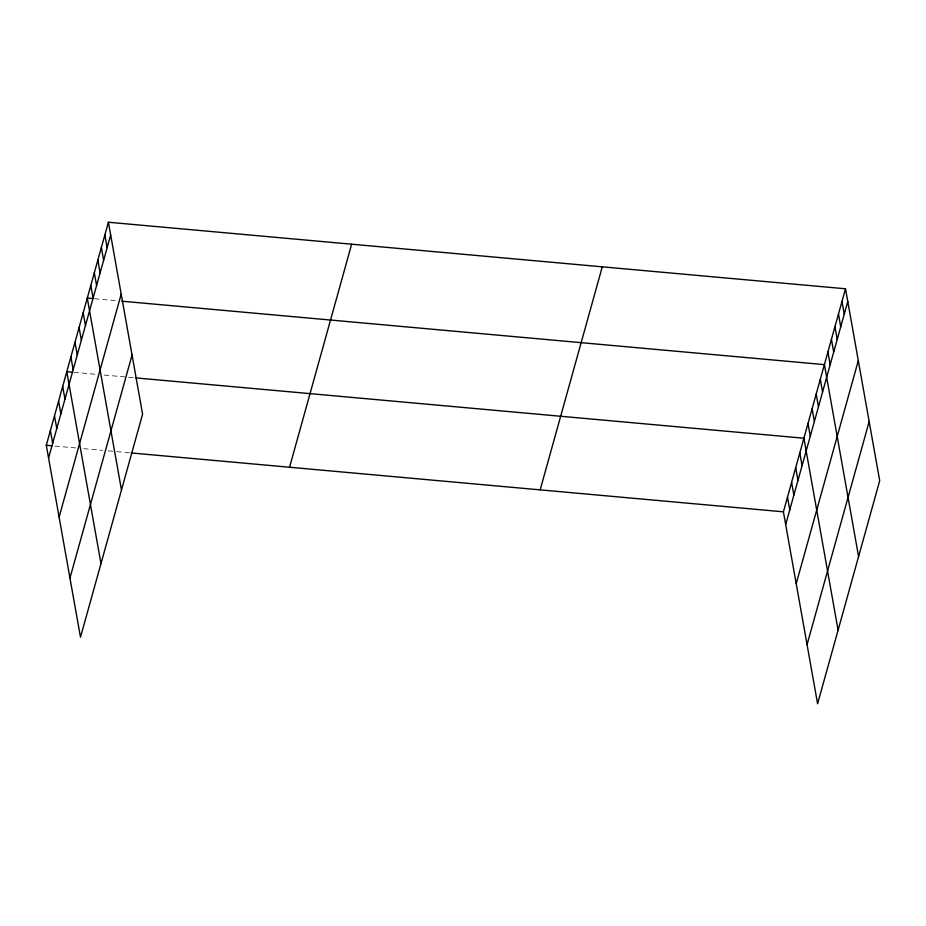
<?xml version="1.0" encoding="UTF-8"?>
<svg xmlns="http://www.w3.org/2000/svg" width="926" height="926" viewBox="0 0 926 926"><rect width="100%" height="100%" fill="white"/><g stroke="black" fill="none" stroke-linecap="round" stroke-linejoin="round"><path stroke-width="0.69" stroke-dasharray="4.63 3.47" d="M94.487 298.728L117.509 300.811M73.987 372.333L97.022 374.405M104.221 375.065L127.244 377.137M128.679 377.264L134.444 377.785M54.935 446.066L76.522 448.01M83.722 448.659L102.439 450.349M108.192 450.869L115.391 451.518M116.826 451.645L129.779 452.826"/><path stroke-width="1.39" d="M108.4 222.24L142.592 414.177L80.493 637.215L46.3 445.279L108.4 222.24L845.507 288.785L879.7 480.721L817.6 703.76L783.408 511.823L845.507 288.785M48.569 458L110.669 234.961M59.102 517.136L121.202 294.098M69.959 578.079L132.059 355.04M289.549 467.248L351.649 244.198M540.171 489.866L602.27 266.827M785.676 524.544L847.776 301.506M796.21 583.681L858.309 360.642M807.067 644.612L869.167 421.573M93.04 298.6L87.287 298.079L121.48 490.004M121.827 301.193L824.395 364.624L858.587 556.549M72.552 372.206L66.788 371.685L100.98 563.61M135.879 377.912L803.907 438.218L838.088 630.155M46.3 445.279L52.053 445.8M131.226 452.953L783.408 511.823M841.989 301.425L844.257 314.145M838.47 314.064L840.739 326.785M834.951 326.704L837.22 339.425M831.432 339.344L833.701 352.054M827.913 351.984L830.182 364.694M820.297 379.336L822.566 392.057M816.2 394.059L818.468 406.78M812.102 408.783L814.371 421.504M808.004 423.506L810.273 436.215M799.809 452.941L802.066 465.662M795.712 467.665L797.969 480.386M791.614 482.388L793.871 495.097M787.505 497.1L789.774 509.821M104.881 234.88L107.15 247.601M101.362 247.52L103.631 260.241M97.843 260.16L100.112 272.881M94.325 272.8L96.593 285.521M90.806 285.44L93.075 298.16M83.19 312.803L85.458 325.512M79.092 327.515L81.349 340.236M74.994 342.238L77.252 354.959M70.897 356.961L73.154 369.682M62.69 386.397L64.959 399.118M58.593 401.12L60.861 413.841M54.495 415.843L56.764 428.564M50.398 430.567L52.666 443.276"/></g></svg>
